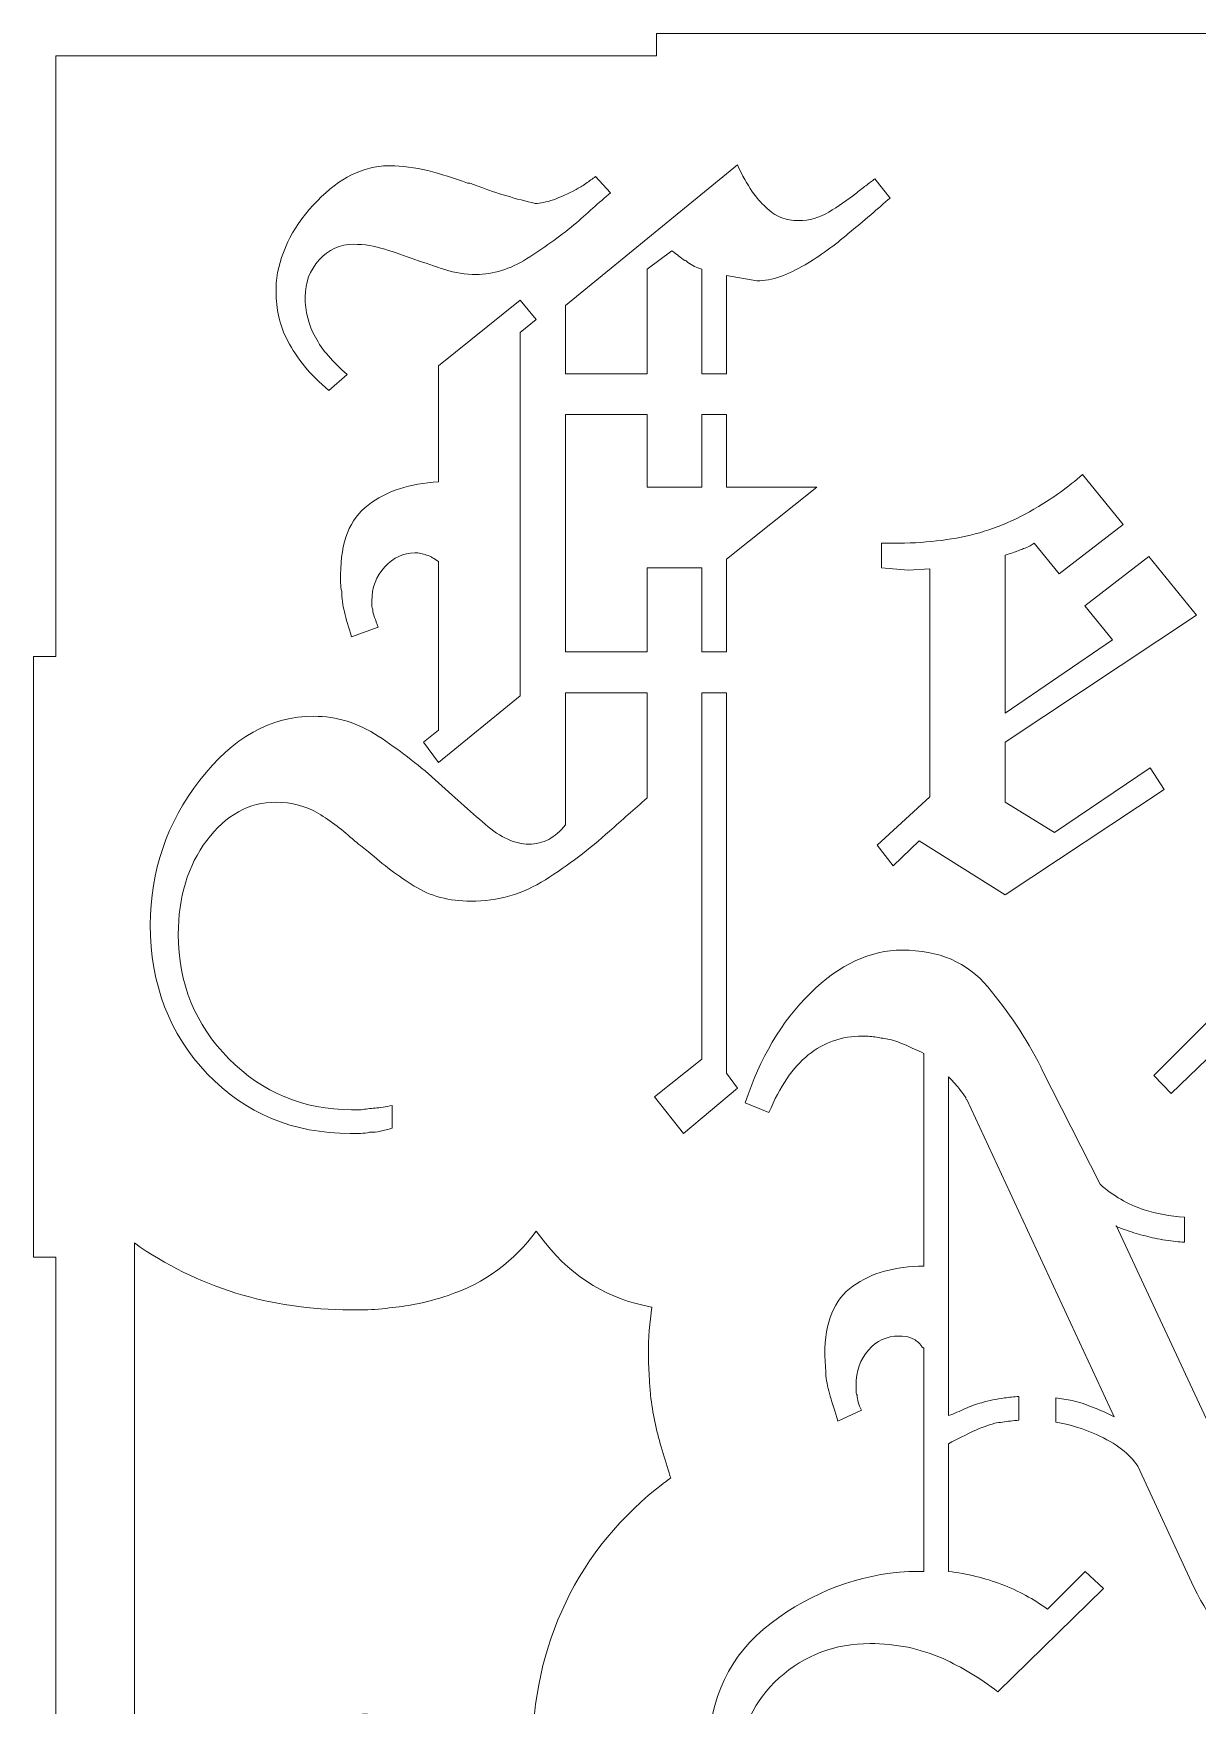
# Model space of a CAD drawing. Header units: millimetres. Extents: x -1983 to 1983, y -412 to 412.
# Drawn here: x 496.9 to 652.4, y 189.2 to 412.5 of the extents above; entities that cross this region are included whole.
import ezdxf

# ---------------------------------------------------------------- set-up
doc = ezdxf.new("R2010")
doc.units = ezdxf.units.MM
doc.header["$MEASUREMENT"] = 0
doc.layers.add('Camada 1', color=7, linetype='Continuous')

msp = doc.modelspace()

# ---------------------------------------------------------------- linework, layer by layer
at = {"layer": 'Camada 1', "color": 250, "lineweight": 9}
for points, knots in [([(499.9377, 249.1), (499.9377, 249.1), (499.9377, 168.9), (499.9377, 168.9), (499.9377, 168.9), (499.9377, 168.9), (496.9377, 168.9), (496.9377, 168.9), (496.9377, 168.9), (496.9377, 168.9), (496.9377, 88.7), (496.9377, 88.7), (496.9377, 88.7), (496.9377, 88.7), (499.9377, 88.7), (499.9377, 88.7), (499.9377, 88.7), (499.9377, 88.7), (499.9377, 8.5), (499.9377, 8.5), (499.9377, 8.5), (499.9377, 8.5), (580.1377, 8.5), (580.1377, 8.5), (580.1377, 8.5), (580.1377, 8.5), (580.1377, 5.5), (580.1377, 5.5), (580.1377, 5.5), (580.1377, 5.5), (660.3377, 5.5), (660.3377, 5.5), (660.3377, 5.5), (660.3377, 5.5), (660.3377, 8.5), (660.3377, 8.5), (660.3377, 8.5), (660.3377, 8.5), (740.5377, 8.5), (740.5377, 8.5), (740.5377, 8.5), (740.5377, 8.5), (740.5377, 5.5), (740.5377, 5.5), (740.5377, 5.5), (740.5377, 5.5), (820.7377, 5.5), (820.7377, 5.5), (820.7377, 5.5), (820.7377, 5.5), (820.7377, 8.5), (820.7377, 8.5), (820.7377, 8.5), (820.7377, 8.5), (900.9377, 8.5), (900.9377, 8.5), (900.9377, 8.5), (900.9377, 8.5), (900.9377, 88.7), (900.9377, 88.7), (900.9377, 88.7), (900.9377, 88.7), (903.9377, 88.7), (903.9377, 88.7), (903.9377, 88.7), (903.9377, 88.7), (903.9377, 168.9), (903.9377, 168.9), (903.9377, 168.9), (903.9377, 168.9), (900.9377, 168.9), (900.9377, 168.9), (900.9377, 168.9), (900.9377, 168.9), (900.9377, 249.1), (900.9377, 249.1), (900.9377, 249.1), (900.9377, 249.1), (903.9377, 249.1), (903.9377, 249.1), (903.9377, 249.1), (903.9377, 249.1), (903.9377, 329.3), (903.9377, 329.3), (903.9377, 329.3), (903.9377, 329.3), (900.9377, 329.3), (900.9377, 329.3), (900.9377, 329.3), (900.9377, 329.3), (900.9377, 409.5), (900.9377, 409.5), (900.9377, 409.5), (900.9377, 409.5), (820.7377, 409.5), (820.7377, 409.5), (820.7377, 409.5), (820.7377, 409.5), (820.7377, 412.5), (820.7377, 412.5), (820.7377, 412.5), (820.7377, 412.5), (740.5377, 412.5), (740.5377, 412.5), (740.5377, 412.5), (740.5377, 412.5), (740.5377, 409.5), (740.5377, 409.5), (740.5377, 409.5), (740.5377, 409.5), (660.3377, 409.5), (660.3377, 409.5), (660.3377, 409.5), (660.3377, 409.5), (660.3377, 412.5), (660.3377, 412.5), (660.3377, 412.5), (660.3377, 412.5), (580.1377, 412.5), (580.1377, 412.5), (580.1377, 412.5), (580.1377, 412.5), (580.1377, 409.5), (580.1377, 409.5), (580.1377, 409.5), (580.1377, 409.5), (499.9377, 409.5), (499.9377, 409.5), (499.9377, 409.5), (499.9377, 409.5), (499.9377, 329.3), (499.9377, 329.3), (499.9377, 329.3), (499.9377, 329.3), (496.9377, 329.3), (496.9377, 329.3), (496.9377, 329.3), (496.9377, 329.3), (496.9377, 249.1), (496.9377, 249.1), (496.9377, 249.1), (496.9377, 249.1), (499.9377, 249.1), (499.9377, 249.1)], [0, 0, 0, 0, 0.02702703, 0.02702703, 0.02702703, 0.02702703, 0.05405405, 0.05405405, 0.05405405, 0.05405405, 0.08108108, 0.08108108, 0.08108108, 0.08108108, 0.10810811, 0.10810811, 0.10810811, 0.10810811, 0.13513514, 0.13513514, 0.13513514, 0.13513514, 0.16216216, 0.16216216, 0.16216216, 0.16216216, 0.18918919, 0.18918919, 0.18918919, 0.18918919, 0.21621622, 0.21621622, 0.21621622, 0.21621622, 0.24324324, 0.24324324, 0.24324324, 0.24324324, 0.27027027, 0.27027027, 0.27027027, 0.27027027, 0.2972973, 0.2972973, 0.2972973, 0.2972973, 0.32432432, 0.32432432, 0.32432432, 0.32432432, 0.35135135, 0.35135135, 0.35135135, 0.35135135, 0.37837838, 0.37837838, 0.37837838, 0.37837838, 0.40540541, 0.40540541, 0.40540541, 0.40540541, 0.43243243, 0.43243243, 0.43243243, 0.43243243, 0.45945946, 0.45945946, 0.45945946, 0.45945946, 0.48648649, 0.48648649, 0.48648649, 0.48648649, 0.51351351, 0.51351351, 0.51351351, 0.51351351, 0.54054054, 0.54054054, 0.54054054, 0.54054054, 0.56756757, 0.56756757, 0.56756757, 0.56756757, 0.59459459, 0.59459459, 0.59459459, 0.59459459, 0.62162162, 0.62162162, 0.62162162, 0.62162162, 0.64864865, 0.64864865, 0.64864865, 0.64864865, 0.67567568, 0.67567568, 0.67567568, 0.67567568, 0.7027027, 0.7027027, 0.7027027, 0.7027027, 0.72972973, 0.72972973, 0.72972973, 0.72972973, 0.75675676, 0.75675676, 0.75675676, 0.75675676, 0.78378378, 0.78378378, 0.78378378, 0.78378378, 0.81081081, 0.81081081, 0.81081081, 0.81081081, 0.83783784, 0.83783784, 0.83783784, 0.83783784, 0.86486486, 0.86486486, 0.86486486, 0.86486486, 0.89189189, 0.89189189, 0.89189189, 0.89189189, 0.91891892, 0.91891892, 0.91891892, 0.91891892, 0.94594595, 0.94594595, 0.94594595, 0.94594595, 1, 1, 1, 1]), ([(536.3759, 364.8176), (535.131, 365.8709), (534.0543, 366.9476), (533.1455, 368.048), (533.1455, 368.048), (532.2362, 369.1488), (531.4947, 370.2729), (530.9205, 371.4216), (530.9205, 371.4216), (530.346, 372.4746), (529.9392, 373.5512), (529.7003, 374.6521), (529.7003, 374.6521), (529.4604, 375.752), (529.3409, 376.877), (529.3409, 378.0257), (529.3409, 378.0257), (529.3409, 378.2168), (529.3409, 378.4083), (529.3409, 378.5998), (529.3409, 378.5998), (529.3409, 378.7914), (529.3409, 378.9824), (529.3409, 379.1744), (529.3409, 379.1744), (529.7239, 382.907), (531.3743, 386.3764), (534.2942, 389.5822), (534.2942, 389.5822), (537.2127, 392.7885), (540.3474, 394.535), (543.6974, 394.8223), (543.6974, 394.8223), (543.8884, 394.8223), (544.0562, 394.8223), (544.1995, 394.8223), (544.1995, 394.8223), (544.3431, 394.8223), (544.463, 394.8223), (544.5583, 394.8223), (544.5583, 394.8223), (546.1854, 394.8223), (547.8604, 394.6067), (549.5832, 394.1762), (549.5832, 394.1762), (551.3061, 393.7452), (553.0763, 393.1953), (554.8945, 392.5249), (554.8945, 392.5249), (555.0865, 392.5249), (555.3012, 392.477), (555.5407, 392.3817), (555.5407, 392.3817), (555.7806, 392.2859), (556.0432, 392.1906), (556.3305, 392.0944), (556.3305, 392.0944), (557.575, 391.616), (558.8432, 391.1851), (560.1351, 390.8026), (560.1351, 390.8026), (561.4269, 390.4195), (562.6951, 390.0843), (563.9392, 389.7974), (563.9392, 389.7974), (564.6096, 389.7974), (565.4226, 389.9648), (566.3799, 390.3), (566.3799, 390.3), (567.3371, 390.6351), (568.3416, 391.0898), (569.3946, 391.664), (569.3946, 391.664), (569.7777, 391.8555), (570.2081, 392.119), (570.6865, 392.4533), (570.6865, 392.4533), (571.1653, 392.7885), (571.5958, 393.0995), (571.9789, 393.3863), (571.9789, 393.3863), (571.9789, 393.3863), (573.9885, 391.233), (573.9885, 391.233), (573.9885, 391.233), (573.2229, 390.5636), (572.433, 389.8695), (571.6195, 389.1513), (571.6195, 389.1513), (570.806, 388.4339), (569.9688, 387.692), (569.1072, 386.9264), (569.1072, 386.9264), (567.0971, 385.2992), (564.9917, 383.7921), (562.7909, 382.404), (562.7909, 382.404), (560.5893, 381.0163), (558.3406, 380.3222), (556.0432, 380.3222), (556.0432, 380.3222), (554.6077, 380.3222), (553.2205, 380.5379), (551.8798, 380.9684), (551.8798, 380.9684), (550.5404, 381.3993), (549.2001, 381.8541), (547.8604, 382.3324), (547.8604, 382.3324), (546.5201, 382.8108), (545.1804, 383.2654), (543.8405, 383.6968), (543.8405, 383.6968), (542.5007, 384.1268), (541.113, 384.3421), (539.6771, 384.3421), (539.6771, 384.3421), (537.8589, 384.3421), (536.3276, 383.6484), (535.0831, 382.2607), (535.0831, 382.2607), (533.8391, 380.8731), (533.2171, 379.2219), (533.2171, 377.3074), (533.2171, 377.3074), (533.2171, 375.394), (533.6717, 373.5996), (534.5811, 371.9246), (534.5811, 371.9246), (535.4899, 370.2497), (536.9022, 368.598), (538.8156, 366.9718), (538.8156, 366.9718), (538.8156, 366.9718), (536.3759, 364.8176), (536.3759, 364.8176)], [0, 0, 0, 0, 0.02857143, 0.02857143, 0.02857143, 0.02857143, 0.05714286, 0.05714286, 0.05714286, 0.05714286, 0.08571429, 0.08571429, 0.08571429, 0.08571429, 0.11428571, 0.11428571, 0.11428571, 0.11428571, 0.14285714, 0.14285714, 0.14285714, 0.14285714, 0.17142857, 0.17142857, 0.17142857, 0.17142857, 0.2, 0.2, 0.2, 0.2, 0.22857143, 0.22857143, 0.22857143, 0.22857143, 0.25714286, 0.25714286, 0.25714286, 0.25714286, 0.28571429, 0.28571429, 0.28571429, 0.28571429, 0.31428571, 0.31428571, 0.31428571, 0.31428571, 0.34285714, 0.34285714, 0.34285714, 0.34285714, 0.37142857, 0.37142857, 0.37142857, 0.37142857, 0.4, 0.4, 0.4, 0.4, 0.42857143, 0.42857143, 0.42857143, 0.42857143, 0.45714286, 0.45714286, 0.45714286, 0.45714286, 0.48571429, 0.48571429, 0.48571429, 0.48571429, 0.51428571, 0.51428571, 0.51428571, 0.51428571, 0.54285714, 0.54285714, 0.54285714, 0.54285714, 0.57142857, 0.57142857, 0.57142857, 0.57142857, 0.6, 0.6, 0.6, 0.6, 0.62857143, 0.62857143, 0.62857143, 0.62857143, 0.65714286, 0.65714286, 0.65714286, 0.65714286, 0.68571429, 0.68571429, 0.68571429, 0.68571429, 0.71428571, 0.71428571, 0.71428571, 0.71428571, 0.74285714, 0.74285714, 0.74285714, 0.74285714, 0.77142857, 0.77142857, 0.77142857, 0.77142857, 0.8, 0.8, 0.8, 0.8, 0.82857143, 0.82857143, 0.82857143, 0.82857143, 0.85714286, 0.85714286, 0.85714286, 0.85714286, 0.88571429, 0.88571429, 0.88571429, 0.88571429, 0.91428571, 0.91428571, 0.91428571, 0.91428571, 0.94285714, 0.94285714, 0.94285714, 0.94285714, 1, 1, 1, 1]), ([(567.9585, 367.0671), (567.9585, 367.0671), (567.9585, 376.1597), (567.9585, 376.1597), (567.9585, 376.1597), (567.9585, 376.1597), (590.9288, 394.9655), (590.9288, 394.9655), (590.9288, 394.9655), (591.5982, 393.5305), (592.2445, 392.358), (592.8664, 391.4487), (592.8664, 391.4487), (593.4889, 390.5394), (594.0868, 389.8453), (594.6614, 389.3669), (594.6614, 389.3669), (595.3313, 388.6966), (596.0253, 388.2182), (596.743, 387.9309), (596.743, 387.9309), (597.4604, 387.6446), (598.2502, 387.5005), (599.1117, 387.5005), (599.1117, 387.5005), (600.5476, 387.5005), (601.8874, 387.8831), (603.1315, 388.6492), (603.1315, 388.6492), (604.3755, 389.4149), (605.572, 390.2284), (606.7204, 391.0898), (606.7204, 391.0898), (607.1992, 391.4724), (607.6538, 391.8313), (608.0843, 392.1661), (608.0843, 392.1661), (608.5152, 392.5012), (608.922, 392.8122), (609.3042, 393.0995), (609.3042, 393.0995), (609.3042, 393.0995), (611.3143, 390.5157), (611.3143, 390.5157), (611.3143, 390.5157), (610.5491, 389.8453), (609.6877, 389.1034), (608.73, 388.2902), (608.73, 388.2902), (607.7733, 387.4772), (606.7687, 386.639), (605.7157, 385.7776), (605.7157, 385.7776), (604.8543, 385.0124), (603.9213, 384.2705), (602.9158, 383.5527), (602.9158, 383.5527), (601.9111, 382.835), (600.9302, 382.1887), (599.9735, 381.6151), (599.9735, 381.6151), (598.8248, 380.9447), (597.724, 380.4184), (596.6715, 380.0354), (596.6715, 380.0354), (595.6185, 379.6528), (594.5651, 379.4608), (593.5131, 379.4608), (593.5131, 379.4608), (593.5131, 379.4608), (589.4928, 380.1791), (589.4928, 380.1791), (589.4928, 380.1791), (589.4928, 380.1791), (589.4928, 367.0671), (589.4928, 367.0671), (589.4928, 367.0671), (589.4928, 367.0671), (586.1912, 367.0671), (586.1912, 367.0671), (586.1912, 367.0671), (586.1912, 367.0671), (586.1912, 381.0405), (586.1912, 381.0405), (586.1912, 381.0405), (585.8086, 381.1358), (585.4734, 381.2557), (585.1861, 381.3993), (585.1861, 381.3993), (584.8993, 381.5426), (584.612, 381.7104), (584.3247, 381.9019), (584.3247, 381.9019), (584.2294, 381.9972), (584.1574, 382.0688), (584.1099, 382.1171), (584.1099, 382.1171), (584.0621, 382.165), (583.9895, 382.1887), (583.8942, 382.1887), (583.8942, 382.1887), (583.6074, 382.3802), (583.3438, 382.5718), (583.1044, 382.7628), (583.1044, 382.7628), (582.8654, 382.9548), (582.5544, 383.1938), (582.1714, 383.4807), (582.1714, 383.4807), (582.1714, 383.4807), (578.8693, 381.0405), (578.8693, 381.0405), (578.8693, 381.0405), (578.8693, 381.0405), (578.8693, 367.0671), (578.8693, 367.0671), (578.8693, 367.0671), (578.8693, 367.0671), (567.9585, 367.0671), (567.9585, 367.0671)], [0, 0, 0, 0, 0.03225806, 0.03225806, 0.03225806, 0.03225806, 0.06451613, 0.06451613, 0.06451613, 0.06451613, 0.09677419, 0.09677419, 0.09677419, 0.09677419, 0.12903226, 0.12903226, 0.12903226, 0.12903226, 0.16129032, 0.16129032, 0.16129032, 0.16129032, 0.19354839, 0.19354839, 0.19354839, 0.19354839, 0.22580645, 0.22580645, 0.22580645, 0.22580645, 0.25806452, 0.25806452, 0.25806452, 0.25806452, 0.29032258, 0.29032258, 0.29032258, 0.29032258, 0.32258065, 0.32258065, 0.32258065, 0.32258065, 0.35483871, 0.35483871, 0.35483871, 0.35483871, 0.38709677, 0.38709677, 0.38709677, 0.38709677, 0.41935484, 0.41935484, 0.41935484, 0.41935484, 0.4516129, 0.4516129, 0.4516129, 0.4516129, 0.48387097, 0.48387097, 0.48387097, 0.48387097, 0.51612903, 0.51612903, 0.51612903, 0.51612903, 0.5483871, 0.5483871, 0.5483871, 0.5483871, 0.58064516, 0.58064516, 0.58064516, 0.58064516, 0.61290323, 0.61290323, 0.61290323, 0.61290323, 0.64516129, 0.64516129, 0.64516129, 0.64516129, 0.67741935, 0.67741935, 0.67741935, 0.67741935, 0.70967742, 0.70967742, 0.70967742, 0.70967742, 0.74193548, 0.74193548, 0.74193548, 0.74193548, 0.77419355, 0.77419355, 0.77419355, 0.77419355, 0.80645161, 0.80645161, 0.80645161, 0.80645161, 0.83870968, 0.83870968, 0.83870968, 0.83870968, 0.87096774, 0.87096774, 0.87096774, 0.87096774, 0.90322581, 0.90322581, 0.90322581, 0.90322581, 0.93548387, 0.93548387, 0.93548387, 0.93548387, 1, 1, 1, 1]), ([(549.0086, 317.8734), (549.0086, 317.8734), (551.0188, 319.4526), (551.0188, 319.4526), (551.0188, 319.4526), (551.0188, 319.4526), (551.0188, 341.9915), (551.0188, 341.9915), (551.0188, 341.9915), (550.7319, 342.1834), (550.4683, 342.3508), (550.229, 342.4944), (550.229, 342.4944), (549.99, 342.6376), (549.7269, 342.7571), (549.4401, 342.8529), (549.4401, 342.8529), (549.1528, 342.9491), (548.8891, 343.0207), (548.6502, 343.0686), (548.6502, 343.0686), (548.4108, 343.1164), (548.1472, 343.1402), (547.8604, 343.1402), (547.8604, 343.1402), (546.3291, 343.1402), (544.9893, 342.5181), (543.8405, 341.2741), (543.8405, 341.2741), (542.6918, 340.0301), (542.1182, 338.4983), (542.1182, 336.6801), (542.1182, 336.6801), (542.1182, 336.4881), (542.1182, 336.2971), (542.1182, 336.1055), (542.1182, 336.1055), (542.1182, 335.9145), (542.1656, 335.7225), (542.2614, 335.5314), (542.2614, 335.5314), (542.2614, 335.2441), (542.3334, 334.9089), (542.4766, 334.5268), (542.4766, 334.5268), (542.6202, 334.1437), (542.788, 333.7133), (542.9791, 333.2349), (542.9791, 333.2349), (542.9791, 333.2349), (539.3898, 331.9421), (539.3898, 331.9421), (539.3898, 331.9421), (539.0076, 333.187), (538.6961, 334.2874), (538.4568, 335.2441), (538.4568, 335.2441), (538.2178, 336.2018), (538.0978, 337.1106), (538.0978, 337.9721), (538.0978, 337.9721), (538.0021, 338.3551), (537.9547, 338.7377), (537.9547, 339.1208), (537.9547, 339.1208), (537.9547, 339.5029), (537.9547, 339.8859), (537.9547, 340.269), (537.9547, 340.269), (537.9547, 344.5761), (539.175, 347.6625), (541.6156, 349.5285), (541.6156, 349.5285), (544.0562, 351.395), (547.1905, 352.4238), (551.0188, 352.6153), (551.0188, 352.6153), (551.0188, 352.6153), (551.0188, 368.1196), (551.0188, 368.1196), (551.0188, 368.1196), (551.0188, 368.1196), (561.9295, 376.877), (561.9295, 376.877), (561.9295, 376.877), (561.9295, 376.877), (564.0828, 374.2932), (564.0828, 374.2932), (564.0828, 374.2932), (564.0828, 374.2932), (561.9295, 372.5703), (561.9295, 372.5703), (561.9295, 372.5703), (561.9295, 372.5703), (561.9295, 329.905), (561.9295, 329.905), (561.9295, 329.905), (561.9295, 329.905), (561.9263, 329.905), (561.9263, 329.905), (561.9263, 329.905), (561.9263, 329.905), (561.9263, 324.4328), (561.9263, 324.4328), (561.9263, 324.4328), (561.9263, 324.4328), (561.9295, 324.4328), (561.9295, 324.4328), (561.9295, 324.4328), (561.9295, 324.4328), (561.9295, 324.0465), (561.9295, 324.0465), (561.9295, 324.0465), (561.9295, 324.0465), (551.0188, 315.146), (551.0188, 315.146), (551.0188, 315.146), (551.0188, 315.146), (549.0086, 317.8734), (549.0086, 317.8734)], [0, 0, 0, 0, 0.03225806, 0.03225806, 0.03225806, 0.03225806, 0.06451613, 0.06451613, 0.06451613, 0.06451613, 0.09677419, 0.09677419, 0.09677419, 0.09677419, 0.12903226, 0.12903226, 0.12903226, 0.12903226, 0.16129032, 0.16129032, 0.16129032, 0.16129032, 0.19354839, 0.19354839, 0.19354839, 0.19354839, 0.22580645, 0.22580645, 0.22580645, 0.22580645, 0.25806452, 0.25806452, 0.25806452, 0.25806452, 0.29032258, 0.29032258, 0.29032258, 0.29032258, 0.32258065, 0.32258065, 0.32258065, 0.32258065, 0.35483871, 0.35483871, 0.35483871, 0.35483871, 0.38709677, 0.38709677, 0.38709677, 0.38709677, 0.41935484, 0.41935484, 0.41935484, 0.41935484, 0.4516129, 0.4516129, 0.4516129, 0.4516129, 0.48387097, 0.48387097, 0.48387097, 0.48387097, 0.51612903, 0.51612903, 0.51612903, 0.51612903, 0.5483871, 0.5483871, 0.5483871, 0.5483871, 0.58064516, 0.58064516, 0.58064516, 0.58064516, 0.61290323, 0.61290323, 0.61290323, 0.61290323, 0.64516129, 0.64516129, 0.64516129, 0.64516129, 0.67741935, 0.67741935, 0.67741935, 0.67741935, 0.70967742, 0.70967742, 0.70967742, 0.70967742, 0.74193548, 0.74193548, 0.74193548, 0.74193548, 0.77419355, 0.77419355, 0.77419355, 0.77419355, 0.80645161, 0.80645161, 0.80645161, 0.80645161, 0.83870968, 0.83870968, 0.83870968, 0.83870968, 0.87096774, 0.87096774, 0.87096774, 0.87096774, 0.90322581, 0.90322581, 0.90322581, 0.90322581, 0.93548387, 0.93548387, 0.93548387, 0.93548387, 1, 1, 1, 1]), ([(567.9585, 329.905), (567.9585, 329.905), (567.9585, 361.5949), (567.9585, 361.5949), (567.9585, 361.5949), (567.9585, 361.5949), (578.8693, 361.5949), (578.8693, 361.5949), (578.8693, 361.5949), (578.8693, 361.5949), (578.8693, 351.8976), (578.8693, 351.8976), (578.8693, 351.8976), (578.8693, 351.8976), (586.1912, 351.8976), (586.1912, 351.8976), (586.1912, 351.8976), (586.1912, 351.8976), (586.1912, 361.5949), (586.1912, 361.5949), (586.1912, 361.5949), (586.1912, 361.5949), (589.4928, 361.5949), (589.4928, 361.5949), (589.4928, 361.5949), (589.4928, 361.5949), (589.4928, 351.8976), (589.4928, 351.8976), (589.4928, 351.8976), (589.4928, 351.8976), (601.5523, 351.8976), (601.5523, 351.8976), (601.5523, 351.8976), (601.5523, 351.8976), (589.4928, 342.2787), (589.4928, 342.2787), (589.4928, 342.2787), (589.4928, 342.2787), (589.4928, 329.905), (589.4928, 329.905), (589.4928, 329.905), (589.4928, 329.905), (586.1912, 329.905), (586.1912, 329.905), (586.1912, 329.905), (586.1912, 329.905), (586.1912, 341.13), (586.1912, 341.13), (586.1912, 341.13), (586.1912, 341.13), (578.8693, 341.13), (578.8693, 341.13), (578.8693, 341.13), (578.8693, 341.13), (578.8693, 329.905), (578.8693, 329.905), (578.8693, 329.905), (578.8693, 329.905), (567.9585, 329.905), (567.9585, 329.905)], [0, 0, 0, 0, 0.0625, 0.0625, 0.0625, 0.0625, 0.125, 0.125, 0.125, 0.125, 0.1875, 0.1875, 0.1875, 0.1875, 0.25, 0.25, 0.25, 0.25, 0.3125, 0.3125, 0.3125, 0.3125, 0.375, 0.375, 0.375, 0.375, 0.4375, 0.4375, 0.4375, 0.4375, 0.5, 0.5, 0.5, 0.5, 0.5625, 0.5625, 0.5625, 0.5625, 0.625, 0.625, 0.625, 0.625, 0.6875, 0.6875, 0.6875, 0.6875, 0.75, 0.75, 0.75, 0.75, 0.8125, 0.8125, 0.8125, 0.8125, 0.875, 0.875, 0.875, 0.875, 1, 1, 1, 1]), ([(611.7448, 301.364), (611.7448, 301.364), (609.5914, 304.092), (609.5914, 304.092), (609.5914, 304.092), (609.5914, 304.092), (616.6261, 310.552), (616.6261, 310.552), (616.6261, 310.552), (616.6261, 310.552), (616.6261, 340.9868), (616.6261, 340.9868), (616.6261, 340.9868), (616.6261, 340.9868), (613.7549, 340.8436), (613.7549, 340.8436), (613.7549, 340.8436), (613.7549, 340.8436), (610.166, 341.13), (610.166, 341.13), (610.166, 341.13), (610.166, 341.13), (610.166, 344.4321), (610.166, 344.4321), (610.166, 344.4321), (614.3774, 344.3367), (618.1332, 344.6477), (621.4352, 345.366), (621.4352, 345.366), (624.7372, 346.0833), (627.9677, 347.3989), (631.1257, 349.3133), (631.1257, 349.3133), (632.0833, 349.8874), (633.0638, 350.5336), (634.0688, 351.2513), (634.0688, 351.2513), (635.0739, 351.9692), (636.0548, 352.759), (637.0115, 353.6204), (637.0115, 353.6204), (637.0115, 353.6204), (642.4418, 346.9092), (642.4418, 346.9092), (642.4418, 346.9092), (642.4418, 346.9092), (633.8782, 340.331), (633.8782, 340.331), (633.8782, 340.331), (633.8782, 340.331), (630.5516, 344.4321), (630.5516, 344.4321), (630.5516, 344.4321), (630.169, 344.1447), (629.8338, 343.9536), (629.5469, 343.8579), (629.5469, 343.8579), (629.2597, 343.7626), (629.0202, 343.6663), (628.8287, 343.571), (628.8287, 343.571), (628.7334, 343.571), (628.6618, 343.5469), (628.6135, 343.499), (628.6135, 343.499), (628.5656, 343.4512), (628.494, 343.4274), (628.3982, 343.4274), (628.3982, 343.4274), (628.2072, 343.3312), (627.9677, 343.2359), (627.6804, 343.1402), (627.6804, 343.1402), (627.3936, 343.0444), (627.0585, 342.9491), (626.6753, 342.8529), (626.6753, 342.8529), (626.6753, 342.8529), (626.6753, 321.7496), (626.6753, 321.7496), (626.6753, 321.7496), (626.6753, 321.7496), (641.0314, 331.512), (641.0314, 331.512), (641.0314, 331.512), (641.0314, 331.512), (637.3267, 336.0796), (637.3267, 336.0796), (637.3267, 336.0796), (637.3267, 336.0796), (645.8852, 342.654), (645.8852, 342.654), (645.8852, 342.654), (645.8852, 342.654), (652.229, 334.8136), (652.229, 334.8136), (652.229, 334.8136), (652.229, 334.8136), (626.6753, 317.8734), (626.6753, 317.8734), (626.6753, 317.8734), (626.6753, 317.8734), (626.6753, 309.8342), (626.6753, 309.8342), (626.6753, 309.8342), (626.6753, 309.8342), (633.2791, 305.814), (633.2791, 305.814), (633.2791, 305.814), (633.2791, 305.814), (646.0562, 314.4282), (646.0562, 314.4282), (646.0562, 314.4282), (646.0562, 314.4282), (647.9223, 311.5566), (647.9223, 311.5566), (647.9223, 311.5566), (647.9223, 311.5566), (626.6753, 297.4879), (626.6753, 297.4879), (626.6753, 297.4879), (626.6753, 297.4879), (615.191, 304.6661), (615.191, 304.6661), (615.191, 304.6661), (615.191, 304.6661), (611.7448, 301.364), (611.7448, 301.364)], [0, 0, 0, 0, 0.03030303, 0.03030303, 0.03030303, 0.03030303, 0.06060606, 0.06060606, 0.06060606, 0.06060606, 0.09090909, 0.09090909, 0.09090909, 0.09090909, 0.12121212, 0.12121212, 0.12121212, 0.12121212, 0.15151515, 0.15151515, 0.15151515, 0.15151515, 0.18181818, 0.18181818, 0.18181818, 0.18181818, 0.21212121, 0.21212121, 0.21212121, 0.21212121, 0.24242424, 0.24242424, 0.24242424, 0.24242424, 0.27272727, 0.27272727, 0.27272727, 0.27272727, 0.3030303, 0.3030303, 0.3030303, 0.3030303, 0.33333333, 0.33333333, 0.33333333, 0.33333333, 0.36363636, 0.36363636, 0.36363636, 0.36363636, 0.39393939, 0.39393939, 0.39393939, 0.39393939, 0.42424242, 0.42424242, 0.42424242, 0.42424242, 0.45454545, 0.45454545, 0.45454545, 0.45454545, 0.48484848, 0.48484848, 0.48484848, 0.48484848, 0.51515152, 0.51515152, 0.51515152, 0.51515152, 0.54545455, 0.54545455, 0.54545455, 0.54545455, 0.57575758, 0.57575758, 0.57575758, 0.57575758, 0.60606061, 0.60606061, 0.60606061, 0.60606061, 0.63636364, 0.63636364, 0.63636364, 0.63636364, 0.66666667, 0.66666667, 0.66666667, 0.66666667, 0.6969697, 0.6969697, 0.6969697, 0.6969697, 0.72727273, 0.72727273, 0.72727273, 0.72727273, 0.75757576, 0.75757576, 0.75757576, 0.75757576, 0.78787879, 0.78787879, 0.78787879, 0.78787879, 0.81818182, 0.81818182, 0.81818182, 0.81818182, 0.84848485, 0.84848485, 0.84848485, 0.84848485, 0.87878788, 0.87878788, 0.87878788, 0.87878788, 0.90909091, 0.90909091, 0.90909091, 0.90909091, 0.93939394, 0.93939394, 0.93939394, 0.93939394, 1, 1, 1, 1]), ([(544.8452, 266.3353), (544.2715, 266.1433), (543.7447, 266.0001), (543.2664, 265.9043), (543.2664, 265.9043), (542.788, 265.8081), (542.3097, 265.7612), (541.8304, 265.7612), (541.8304, 265.7612), (541.4478, 265.665), (541.0415, 265.6171), (540.6111, 265.6171), (540.6111, 265.6171), (540.1796, 265.6171), (539.725, 265.6171), (539.2466, 265.6171), (539.2466, 265.6171), (531.59, 265.6171), (525.2258, 268.273), (520.153, 273.5846), (520.153, 273.5846), (515.0807, 278.8968), (512.5443, 285.5242), (512.5443, 293.4681), (512.5443, 293.4681), (512.5443, 300.6459), (514.7455, 307.0822), (519.1484, 312.7769), (519.1484, 312.7769), (523.5508, 318.4713), (528.6231, 321.3186), (534.3658, 321.3186), (534.3658, 321.3186), (537.4284, 321.3186), (540.2996, 320.4335), (542.9791, 318.6633), (542.9791, 318.6633), (545.6597, 316.8925), (548.1951, 314.9544), (550.5878, 312.8485), (550.5878, 312.8485), (552.9805, 310.6478), (555.2059, 308.6613), (557.2635, 306.8911), (557.2635, 306.8911), (559.3211, 305.1203), (561.2592, 304.2352), (563.0777, 304.2352), (563.0777, 304.2352), (564.035, 304.2352), (564.9202, 304.4505), (565.7336, 304.8809), (565.7336, 304.8809), (566.5472, 305.3119), (567.2891, 305.958), (567.9585, 306.8194), (567.9585, 306.8194), (567.9585, 306.8194), (567.9585, 324.4328), (567.9585, 324.4328), (567.9585, 324.4328), (567.9585, 324.4328), (578.8693, 324.4328), (578.8693, 324.4328), (578.8693, 324.4328), (578.8693, 324.4328), (578.8693, 310.4078), (578.8693, 310.4078), (578.8693, 310.4078), (578.0079, 309.6426), (577.1707, 308.9007), (576.3571, 308.1829), (576.3571, 308.1829), (575.5435, 307.4652), (574.7068, 306.7237), (573.8449, 305.958), (573.8449, 305.958), (571.1653, 303.5653), (568.318, 301.412), (565.3032, 299.4981), (565.3032, 299.4981), (562.2885, 297.5836), (558.9627, 296.6265), (555.3254, 296.6265), (555.3254, 296.6265), (552.4539, 296.6265), (549.9421, 297.2963), (547.7883, 298.6366), (547.7883, 298.6366), (545.635, 299.9764), (543.6016, 301.5073), (541.6872, 303.2301), (541.6872, 303.2301), (541.3999, 303.4216), (541.113, 303.6369), (540.8258, 303.8763), (540.8258, 303.8763), (540.5385, 304.1152), (540.2033, 304.3788), (539.8212, 304.6661), (539.8212, 304.6661), (538.2898, 306.1012), (536.6865, 307.3215), (535.0115, 308.3271), (535.0115, 308.3271), (533.3365, 309.3316), (531.4468, 309.8342), (529.3409, 309.8342), (529.3409, 309.8342), (525.7042, 309.8342), (522.6178, 308.1351), (520.0814, 304.7377), (520.0814, 304.7377), (517.5455, 301.3399), (516.2768, 297.1528), (516.2768, 292.1762), (516.2768, 292.1762), (516.2768, 285.6679), (518.5259, 280.1404), (523.0245, 275.5948), (523.0245, 275.5948), (527.5223, 271.0487), (532.9777, 268.776), (539.3898, 268.776), (539.3898, 268.776), (539.5818, 268.776), (539.7966, 268.776), (540.0364, 268.776), (540.0364, 268.776), (540.2758, 268.776), (540.4906, 268.776), (540.6826, 268.776), (540.6826, 268.776), (541.2567, 268.8713), (541.8783, 268.9428), (542.5487, 268.9907), (542.5487, 268.9907), (543.2186, 269.0386), (543.9847, 269.1581), (544.8452, 269.3501), (544.8452, 269.3501), (544.8452, 269.3501), (544.8452, 266.3353), (544.8452, 266.3353)], [0, 0, 0, 0, 0.02702703, 0.02702703, 0.02702703, 0.02702703, 0.05405405, 0.05405405, 0.05405405, 0.05405405, 0.08108108, 0.08108108, 0.08108108, 0.08108108, 0.10810811, 0.10810811, 0.10810811, 0.10810811, 0.13513514, 0.13513514, 0.13513514, 0.13513514, 0.16216216, 0.16216216, 0.16216216, 0.16216216, 0.18918919, 0.18918919, 0.18918919, 0.18918919, 0.21621622, 0.21621622, 0.21621622, 0.21621622, 0.24324324, 0.24324324, 0.24324324, 0.24324324, 0.27027027, 0.27027027, 0.27027027, 0.27027027, 0.2972973, 0.2972973, 0.2972973, 0.2972973, 0.32432432, 0.32432432, 0.32432432, 0.32432432, 0.35135135, 0.35135135, 0.35135135, 0.35135135, 0.37837838, 0.37837838, 0.37837838, 0.37837838, 0.40540541, 0.40540541, 0.40540541, 0.40540541, 0.43243243, 0.43243243, 0.43243243, 0.43243243, 0.45945946, 0.45945946, 0.45945946, 0.45945946, 0.48648649, 0.48648649, 0.48648649, 0.48648649, 0.51351351, 0.51351351, 0.51351351, 0.51351351, 0.54054054, 0.54054054, 0.54054054, 0.54054054, 0.56756757, 0.56756757, 0.56756757, 0.56756757, 0.59459459, 0.59459459, 0.59459459, 0.59459459, 0.62162162, 0.62162162, 0.62162162, 0.62162162, 0.64864865, 0.64864865, 0.64864865, 0.64864865, 0.67567568, 0.67567568, 0.67567568, 0.67567568, 0.7027027, 0.7027027, 0.7027027, 0.7027027, 0.72972973, 0.72972973, 0.72972973, 0.72972973, 0.75675676, 0.75675676, 0.75675676, 0.75675676, 0.78378378, 0.78378378, 0.78378378, 0.78378378, 0.81081081, 0.81081081, 0.81081081, 0.81081081, 0.83783784, 0.83783784, 0.83783784, 0.83783784, 0.86486486, 0.86486486, 0.86486486, 0.86486486, 0.89189189, 0.89189189, 0.89189189, 0.89189189, 0.91891892, 0.91891892, 0.91891892, 0.91891892, 0.94594595, 0.94594595, 0.94594595, 0.94594595, 1, 1, 1, 1]), ([(589.4928, 324.4328), (589.4928, 324.4328), (589.4928, 273.6567), (589.4928, 273.6567), (589.4928, 273.6567), (589.4928, 273.6567), (590.9288, 271.6466), (590.9288, 271.6466), (590.9288, 271.6466), (590.9288, 271.6466), (583.7506, 265.6171), (583.7506, 265.6171), (583.7506, 265.6171), (583.7506, 265.6171), (579.8749, 270.4983), (579.8749, 270.4983), (579.8749, 270.4983), (579.8749, 270.4983), (586.1912, 275.5232), (586.1912, 275.5232), (586.1912, 275.5232), (586.1912, 275.5232), (586.1912, 324.4328), (586.1912, 324.4328), (586.1912, 324.4328), (586.1912, 324.4328), (589.4928, 324.4328), (589.4928, 324.4328)], [0, 0, 0, 0, 0.125, 0.125, 0.125, 0.125, 0.25, 0.25, 0.25, 0.25, 0.375, 0.375, 0.375, 0.375, 0.5, 0.5, 0.5, 0.5, 0.625, 0.625, 0.625, 0.625, 0.75, 0.75, 0.75, 0.75, 1, 1, 1, 1]), ([(615.8203, 161.1709), (615.2457, 161.0756), (614.7194, 161.0036), (614.2411, 160.9562), (614.2411, 160.9562), (613.7627, 160.9083), (613.2839, 160.8367), (612.8055, 160.741), (612.8055, 160.741), (612.5182, 160.741), (612.2309, 160.741), (611.9441, 160.741), (611.9441, 160.741), (611.6568, 160.741), (611.3221, 160.741), (610.939, 160.741), (610.939, 160.741), (604.2392, 160.741), (598.5927, 162.8459), (593.9987, 167.0578), (593.9987, 167.0578), (589.4047, 171.2682), (587.1073, 176.4846), (587.1073, 182.7057), (587.1073, 182.7057), (587.1073, 190.1702), (589.8832, 196.0087), (595.4343, 200.2196), (595.4343, 200.2196), (600.9849, 204.431), (607.1107, 206.7275), (613.8101, 207.111), (613.8101, 207.111), (614.1932, 207.111), (614.5521, 207.111), (614.8872, 207.111), (614.8872, 207.111), (615.2215, 207.111), (615.533, 207.111), (615.8203, 207.111), (615.8203, 207.111), (615.8203, 207.111), (615.8203, 236.9712), (615.8203, 236.9712), (615.8203, 236.9712), (615.7241, 236.9712), (615.6287, 237.0428), (615.533, 237.1869), (615.533, 237.1869), (615.4372, 237.3301), (615.341, 237.4496), (615.2457, 237.5458), (615.2457, 237.5458), (614.8626, 237.9279), (614.4559, 238.1915), (614.0253, 238.3347), (614.0253, 238.3347), (613.5954, 238.4788), (613.0924, 238.5504), (612.5182, 238.5504), (612.5182, 238.5504), (610.8911, 238.5504), (609.5277, 237.9279), (608.4268, 236.6844), (608.4268, 236.6844), (607.3264, 235.4404), (606.7756, 233.8607), (606.7756, 231.9473), (606.7756, 231.9473), (606.7756, 231.7553), (606.7756, 231.5405), (606.7756, 231.301), (606.7756, 231.301), (606.7756, 231.0612), (606.8234, 230.8464), (606.9187, 230.6544), (606.9187, 230.6544), (606.9187, 230.3681), (606.9671, 230.0566), (607.0628, 229.7213), (607.0628, 229.7213), (607.1586, 229.3871), (607.3017, 229.0274), (607.4937, 228.6452), (607.4937, 228.6452), (607.4937, 228.6452), (604.3349, 227.2091), (604.3349, 227.2091), (604.3349, 227.2091), (603.9519, 228.4532), (603.6176, 229.554), (603.3303, 230.5112), (603.3303, 230.5112), (603.043, 231.4679), (602.8519, 232.3772), (602.7562, 233.2391), (602.7562, 233.2391), (602.7562, 233.7175), (602.7324, 234.1958), (602.6846, 234.6746), (602.6846, 234.6746), (602.6362, 235.1531), (602.613, 235.6315), (602.613, 236.1098), (602.613, 236.1098), (602.613, 240.4164), (603.8566, 243.4558), (606.345, 245.2261), (606.345, 245.2261), (608.8336, 246.9968), (611.9919, 247.882), (615.8203, 247.882), (615.8203, 247.882), (615.8203, 247.882), (615.8203, 276.3071), (615.8203, 276.3071), (615.8203, 276.3071), (614.9589, 276.6901), (614.169, 277.0486), (613.4512, 277.3837), (613.4512, 277.3837), (612.734, 277.7185), (611.9919, 277.9821), (611.2263, 278.1731), (611.2263, 278.1731), (610.6522, 278.2689), (610.0776, 278.3651), (609.5035, 278.4604), (609.5035, 278.4604), (608.9289, 278.5562), (608.3073, 278.6041), (607.637, 278.6041), (607.637, 278.6041), (604.8616, 278.6041), (602.4451, 277.7663), (600.3872, 276.0919), (600.3872, 276.0919), (598.3296, 274.4165), (596.583, 271.8568), (595.1474, 268.4111), (595.1474, 268.4111), (595.1474, 268.4111), (591.9891, 269.7034), (591.9891, 269.7034), (591.9891, 269.7034), (593.9034, 275.6372), (596.7978, 280.5185), (600.6745, 284.3468), (600.6745, 284.3468), (604.5506, 288.1746), (608.6421, 290.0895), (612.9487, 290.0895), (612.9487, 290.0895), (617.8295, 290.0895), (621.6345, 288.4614), (624.362, 285.184), (624.362, 285.184), (627.0899, 281.9299), (629.4585, 278.3651), (631.4682, 274.5122), (631.4682, 274.5122), (631.4682, 274.4165), (631.4924, 274.3449), (631.5397, 274.297), (631.5397, 274.297), (631.5877, 274.2496), (631.6118, 274.1779), (631.6118, 274.0817), (631.6118, 274.0817), (631.6118, 274.0817), (639.3642, 258.8164), (639.3642, 258.8164), (639.3642, 258.8164), (641.087, 257.2856), (643.0484, 256.1369), (645.2495, 255.4191), (645.2495, 255.4191), (646.8653, 254.8922), (648.6608, 254.5588), (650.6363, 254.4187), (650.6363, 254.4187), (650.6363, 254.4187), (650.6363, 251.092), (650.6363, 251.092), (650.6363, 251.092), (650.2334, 251.1149), (649.8496, 251.1456), (649.4851, 251.184), (649.4851, 251.184), (648.5762, 251.2793), (647.6428, 251.4234), (646.6855, 251.6145), (646.6855, 251.6145), (645.8241, 251.8055), (644.9869, 252.0213), (644.1733, 252.2607), (644.1733, 252.2607), (643.3599, 252.4996), (642.4747, 252.8111), (641.5175, 253.1937), (641.5175, 253.1937), (641.5175, 253.1937), (641.5175, 253.3374), (641.5175, 253.3374), (641.5175, 253.3374), (641.5175, 253.3374), (659.4624, 214.8633), (659.4624, 214.8633), (659.4624, 214.8633), (660.228, 213.2358), (660.9937, 211.9439), (661.7598, 210.9871), (661.7598, 210.9871), (662.5255, 210.0295), (663.4348, 209.2159), (664.4872, 208.5465), (664.4872, 208.5465), (664.4872, 208.5465), (664.4872, 253.7678), (664.4872, 253.7678), (664.4872, 253.7678), (663.9131, 253.3852), (663.3869, 253.0984), (662.9076, 252.9064), (662.9076, 252.9064), (662.4293, 252.7153), (661.903, 252.5238), (661.3289, 252.3323), (661.3289, 252.3323), (659.9887, 251.8539), (658.601, 251.5187), (657.1659, 251.3272), (657.1659, 251.3272), (656.6403, 251.2573), (656.102, 251.2001), (655.5509, 251.1557), (655.5509, 251.1557), (655.5509, 251.1557), (655.5509, 254.468), (655.5509, 254.468), (655.5509, 254.468), (655.9833, 254.5108), (656.4019, 254.5646), (656.8069, 254.6292), (656.8069, 254.6292), (658.0031, 254.8207), (659.1271, 255.1076), (660.1802, 255.4906), (660.1802, 255.4906), (660.8505, 255.6822), (661.5441, 255.9458), (662.2619, 256.28), (662.2619, 256.28), (662.9792, 256.6152), (663.7211, 257.022), (664.4872, 257.5246), (664.4872, 257.5246), (664.4872, 257.5246), (664.4872, 273.3644), (664.4872, 273.3644), (664.4872, 273.3644), (662.6686, 273.4597), (661.0658, 273.8664), (659.6781, 274.5838), (659.6781, 274.5838), (658.2904, 275.3257), (657.0701, 276.4028), (656.0171, 277.838), (656.0171, 277.838), (656.0171, 277.838), (648.8389, 270.9238), (648.8389, 270.9238), (648.8389, 270.9238), (648.8389, 270.9238), (646.5424, 273.3644), (646.5424, 273.3644), (646.5424, 273.3644), (646.5424, 273.3644), (663.339, 290.2326), (663.339, 290.2326), (663.339, 290.2326), (665.1571, 287.4568), (666.7605, 285.4946), (668.1478, 284.3468), (668.1478, 284.3468), (669.5354, 283.198), (670.8515, 282.6239), (672.0955, 282.6239), (672.0955, 282.6239), (672.5743, 282.6239), (673.0048, 282.6955), (673.3879, 282.8387), (673.3879, 282.8387), (673.7705, 282.9828), (674.1535, 283.2459), (674.5366, 283.6285), (674.5366, 283.6285), (675.2065, 284.1069), (675.9001, 284.7535), (676.6179, 285.5671), (676.6179, 285.5671), (677.3361, 286.3806), (678.1734, 287.3136), (679.1306, 288.3661), (679.1306, 288.3661), (679.1306, 288.3661), (681.5712, 286.2124), (681.5712, 286.2124), (681.5712, 286.2124), (681.3792, 285.9259), (681.1644, 285.6386), (680.9245, 285.3513), (680.9245, 285.3513), (680.6856, 285.0645), (680.4224, 284.8251), (680.1351, 284.6341), (680.1351, 284.6341), (679.8483, 284.251), (679.5369, 283.8921), (679.2021, 283.5569), (679.2021, 283.5569), (678.8669, 283.2217), (678.5081, 282.8629), (678.125, 282.4798), (678.125, 282.4798), (676.4989, 280.8528), (674.8476, 279.274), (673.1726, 277.7185), (673.1726, 277.7185), (671.4976, 276.1872), (669.7028, 274.7995), (667.7893, 273.5555), (667.7893, 273.5555), (667.7893, 273.5555), (667.7893, 191.0316), (667.7893, 191.0316), (667.7893, 191.0316), (664.4394, 191.6062), (661.4246, 193.0897), (658.745, 195.4825), (658.745, 195.4825), (656.065, 197.8752), (653.6719, 201.273), (651.5668, 205.675), (651.5668, 205.675), (651.5668, 205.675), (644.3891, 221.1796), (644.3891, 221.1796), (644.3891, 221.1796), (643.3357, 222.8068), (641.4938, 224.2186), (638.8612, 225.4148), (638.8612, 225.4148), (637.1473, 226.194), (635.3418, 226.7396), (633.4452, 227.0517), (633.4452, 227.0517), (633.4452, 227.0517), (633.4452, 230.2966), (633.4452, 230.2966), (633.4452, 230.2966), (634.1593, 230.2054), (634.8881, 230.0854), (635.6316, 229.9371), (635.6316, 229.9371), (636.493, 229.7451), (637.4019, 229.4587), (638.3591, 229.0757), (638.3591, 229.0757), (639.3158, 228.6931), (640.2734, 228.2621), (641.2302, 227.7837), (641.2302, 227.7837), (641.2302, 227.7837), (621.5625, 270.134), (621.5625, 270.134), (621.5625, 270.134), (621.5625, 270.134), (621.5383, 270.1577), (621.4905, 270.2055), (621.4905, 270.2055), (621.443, 270.2535), (621.4188, 270.325), (621.4188, 270.4213), (621.4188, 270.4213), (621.2277, 270.7081), (620.9642, 271.0669), (620.6294, 271.4975), (620.6294, 271.4975), (620.2943, 271.9284), (619.7917, 272.4788), (619.1223, 273.1487), (619.1223, 273.1487), (619.1223, 273.1487), (619.1223, 227.927), (619.1223, 227.927), (619.1223, 227.927), (619.8875, 228.2142), (620.6294, 228.5253), (621.3472, 228.8599), (621.3472, 228.8599), (622.0646, 229.1952), (622.8065, 229.4587), (623.5721, 229.6498), (623.5721, 229.6498), (624.5293, 229.9371), (625.5344, 230.1523), (626.5869, 230.296), (626.5869, 230.296), (627.2177, 230.382), (627.8657, 230.4421), (628.5307, 230.4766), (628.5307, 230.4766), (628.5307, 230.4766), (628.5307, 227.3183), (628.5307, 227.3183), (628.5307, 227.3183), (628.1273, 227.2945), (627.7427, 227.2582), (627.3767, 227.2091), (627.3767, 227.2091), (626.6585, 227.1134), (625.9653, 227.0181), (625.295, 226.9223), (625.295, 226.9223), (624.3378, 226.635), (623.3811, 226.2762), (622.4244, 225.8456), (622.4244, 225.8456), (621.4667, 225.391), (620.3659, 224.8406), (619.1223, 224.1708), (619.1223, 224.1708), (619.1223, 224.1708), (619.1223, 207.111), (619.1223, 207.111), (619.1223, 207.111), (621.6108, 206.8237), (623.9789, 206.2491), (626.228, 205.3886), (626.228, 205.3886), (628.4776, 204.5272), (630.5115, 203.4263), (632.3296, 202.0857), (632.3296, 202.0857), (632.3296, 202.0857), (637.3544, 207.111), (637.3544, 207.111), (637.3544, 207.111), (637.3544, 207.111), (639.7951, 204.8377), (639.7951, 204.8377), (639.7951, 204.8377), (639.7951, 204.8377), (625.7255, 191.0316), (625.7255, 191.0316), (625.7255, 191.0316), (624.4815, 191.9893), (623.2611, 192.8266), (622.0646, 193.5439), (622.0646, 193.5439), (620.8689, 194.2621), (619.6485, 194.9083), (618.404, 195.4825), (618.404, 195.4825), (616.8728, 196.1519), (615.294, 196.6548), (613.6669, 196.99), (613.6669, 196.99), (612.0399, 197.3248), (610.3649, 197.4926), (608.6421, 197.4926), (608.6421, 197.4926), (603.9519, 197.4926), (599.9087, 195.9608), (596.5109, 192.8982), (596.5109, 192.8982), (593.1136, 189.8351), (591.415, 186.1509), (591.415, 181.8442), (591.415, 181.8442), (591.415, 177.0587), (593.3526, 172.8716), (597.2292, 169.2827), (597.2292, 169.2827), (601.1054, 165.6934), (605.6751, 163.8989), (610.939, 163.8989), (610.939, 163.8989), (611.2263, 163.8989), (611.4889, 163.8989), (611.7284, 163.8989), (611.7284, 163.8989), (611.9673, 163.8989), (612.183, 163.8989), (612.3741, 163.8989), (612.3741, 163.8989), (612.8534, 163.9946), (613.2839, 164.0663), (613.6669, 164.1146), (613.6669, 164.1146), (614.0491, 164.1625), (614.5283, 164.2341), (615.102, 164.3298), (615.102, 164.3298), (615.102, 164.3298), (615.8203, 161.1709), (615.8203, 161.1709)], [0, 0, 0, 0, 0.0078125, 0.0078125, 0.0078125, 0.0078125, 0.015625, 0.015625, 0.015625, 0.015625, 0.0234375, 0.0234375, 0.0234375, 0.0234375, 0.03125, 0.03125, 0.03125, 0.03125, 0.0390625, 0.0390625, 0.0390625, 0.0390625, 0.046875, 0.046875, 0.046875, 0.046875, 0.0546875, 0.0546875, 0.0546875, 0.0546875, 0.0625, 0.0625, 0.0625, 0.0625, 0.0703125, 0.0703125, 0.0703125, 0.0703125, 0.078125, 0.078125, 0.078125, 0.078125, 0.0859375, 0.0859375, 0.0859375, 0.0859375, 0.09375, 0.09375, 0.09375, 0.09375, 0.1015625, 0.1015625, 0.1015625, 0.1015625, 0.109375, 0.109375, 0.109375, 0.109375, 0.1171875, 0.1171875, 0.1171875, 0.1171875, 0.125, 0.125, 0.125, 0.125, 0.1328125, 0.1328125, 0.1328125, 0.1328125, 0.140625, 0.140625, 0.140625, 0.140625, 0.1484375, 0.1484375, 0.1484375, 0.1484375, 0.15625, 0.15625, 0.15625, 0.15625, 0.1640625, 0.1640625, 0.1640625, 0.1640625, 0.171875, 0.171875, 0.171875, 0.171875, 0.1796875, 0.1796875, 0.1796875, 0.1796875, 0.1875, 0.1875, 0.1875, 0.1875, 0.1953125, 0.1953125, 0.1953125, 0.1953125, 0.203125, 0.203125, 0.203125, 0.203125, 0.2109375, 0.2109375, 0.2109375, 0.2109375, 0.21875, 0.21875, 0.21875, 0.21875, 0.2265625, 0.2265625, 0.2265625, 0.2265625, 0.234375, 0.234375, 0.234375, 0.234375, 0.2421875, 0.2421875, 0.2421875, 0.2421875, 0.25, 0.25, 0.25, 0.25, 0.2578125, 0.2578125, 0.2578125, 0.2578125, 0.265625, 0.265625, 0.265625, 0.265625, 0.2734375, 0.2734375, 0.2734375, 0.2734375, 0.28125, 0.28125, 0.28125, 0.28125, 0.2890625, 0.2890625, 0.2890625, 0.2890625, 0.296875, 0.296875, 0.296875, 0.296875, 0.3046875, 0.3046875, 0.3046875, 0.3046875, 0.3125, 0.3125, 0.3125, 0.3125, 0.3203125, 0.3203125, 0.3203125, 0.3203125, 0.328125, 0.328125, 0.328125, 0.328125, 0.3359375, 0.3359375, 0.3359375, 0.3359375, 0.34375, 0.34375, 0.34375, 0.34375, 0.3515625, 0.3515625, 0.3515625, 0.3515625, 0.359375, 0.359375, 0.359375, 0.359375, 0.3671875, 0.3671875, 0.3671875, 0.3671875, 0.375, 0.375, 0.375, 0.375, 0.3828125, 0.3828125, 0.3828125, 0.3828125, 0.390625, 0.390625, 0.390625, 0.390625, 0.3984375, 0.3984375, 0.3984375, 0.3984375, 0.40625, 0.40625, 0.40625, 0.40625, 0.4140625, 0.4140625, 0.4140625, 0.4140625, 0.421875, 0.421875, 0.421875, 0.421875, 0.4296875, 0.4296875, 0.4296875, 0.4296875, 0.4375, 0.4375, 0.4375, 0.4375, 0.4453125, 0.4453125, 0.4453125, 0.4453125, 0.453125, 0.453125, 0.453125, 0.453125, 0.4609375, 0.4609375, 0.4609375, 0.4609375, 0.46875, 0.46875, 0.46875, 0.46875, 0.4765625, 0.4765625, 0.4765625, 0.4765625, 0.484375, 0.484375, 0.484375, 0.484375, 0.4921875, 0.4921875, 0.4921875, 0.4921875, 0.5, 0.5, 0.5, 0.5, 0.5078125, 0.5078125, 0.5078125, 0.5078125, 0.515625, 0.515625, 0.515625, 0.515625, 0.5234375, 0.5234375, 0.5234375, 0.5234375, 0.53125, 0.53125, 0.53125, 0.53125, 0.5390625, 0.5390625, 0.5390625, 0.5390625, 0.546875, 0.546875, 0.546875, 0.546875, 0.5546875, 0.5546875, 0.5546875, 0.5546875, 0.5625, 0.5625, 0.5625, 0.5625, 0.5703125, 0.5703125, 0.5703125, 0.5703125, 0.578125, 0.578125, 0.578125, 0.578125, 0.5859375, 0.5859375, 0.5859375, 0.5859375, 0.59375, 0.59375, 0.59375, 0.59375, 0.6015625, 0.6015625, 0.6015625, 0.6015625, 0.609375, 0.609375, 0.609375, 0.609375, 0.6171875, 0.6171875, 0.6171875, 0.6171875, 0.625, 0.625, 0.625, 0.625, 0.6328125, 0.6328125, 0.6328125, 0.6328125, 0.640625, 0.640625, 0.640625, 0.640625, 0.6484375, 0.6484375, 0.6484375, 0.6484375, 0.65625, 0.65625, 0.65625, 0.65625, 0.6640625, 0.6640625, 0.6640625, 0.6640625, 0.671875, 0.671875, 0.671875, 0.671875, 0.6796875, 0.6796875, 0.6796875, 0.6796875, 0.6875, 0.6875, 0.6875, 0.6875, 0.6953125, 0.6953125, 0.6953125, 0.6953125, 0.703125, 0.703125, 0.703125, 0.703125, 0.7109375, 0.7109375, 0.7109375, 0.7109375, 0.71875, 0.71875, 0.71875, 0.71875, 0.7265625, 0.7265625, 0.7265625, 0.7265625, 0.734375, 0.734375, 0.734375, 0.734375, 0.7421875, 0.7421875, 0.7421875, 0.7421875, 0.75, 0.75, 0.75, 0.75, 0.7578125, 0.7578125, 0.7578125, 0.7578125, 0.765625, 0.765625, 0.765625, 0.765625, 0.7734375, 0.7734375, 0.7734375, 0.7734375, 0.78125, 0.78125, 0.78125, 0.78125, 0.7890625, 0.7890625, 0.7890625, 0.7890625, 0.796875, 0.796875, 0.796875, 0.796875, 0.8046875, 0.8046875, 0.8046875, 0.8046875, 0.8125, 0.8125, 0.8125, 0.8125, 0.8203125, 0.8203125, 0.8203125, 0.8203125, 0.828125, 0.828125, 0.828125, 0.828125, 0.8359375, 0.8359375, 0.8359375, 0.8359375, 0.84375, 0.84375, 0.84375, 0.84375, 0.8515625, 0.8515625, 0.8515625, 0.8515625, 0.859375, 0.859375, 0.859375, 0.859375, 0.8671875, 0.8671875, 0.8671875, 0.8671875, 0.875, 0.875, 0.875, 0.875, 0.8828125, 0.8828125, 0.8828125, 0.8828125, 0.890625, 0.890625, 0.890625, 0.890625, 0.8984375, 0.8984375, 0.8984375, 0.8984375, 0.90625, 0.90625, 0.90625, 0.90625, 0.9140625, 0.9140625, 0.9140625, 0.9140625, 0.921875, 0.921875, 0.921875, 0.921875, 0.9296875, 0.9296875, 0.9296875, 0.9296875, 0.9375, 0.9375, 0.9375, 0.9375, 0.9453125, 0.9453125, 0.9453125, 0.9453125, 0.953125, 0.953125, 0.953125, 0.953125, 0.9609375, 0.9609375, 0.9609375, 0.9609375, 0.96875, 0.96875, 0.96875, 0.96875, 0.9765625, 0.9765625, 0.9765625, 0.9765625, 0.984375, 0.984375, 0.984375, 0.984375, 1, 1, 1, 1]), ([(510.4174, 169.3775), (510.4174, 169.3775), (510.4174, 250.987), (510.4174, 250.987), (510.4174, 250.987), (518.7662, 245.0715), (528.6126, 242.0563), (539.2466, 242.0563), (539.2466, 242.0563), (539.7013, 242.0563), (540.1563, 242.0563), (540.6111, 242.0563), (540.6111, 242.0563), (541.8975, 242.0563), (543.1821, 242.1416), (544.4557, 242.3117), (544.4557, 242.3117), (545.6067, 242.4107), (546.7523, 242.5743), (547.8864, 242.801), (547.8864, 242.801), (549.3794, 243.0992), (550.85, 243.5014), (552.2947, 243.9821), (552.2947, 243.9821), (557.2033, 245.6179), (561.24, 248.6389), (564.045, 252.5448), (564.045, 252.5448), (564.045, 252.5448), (565.2991, 250.9651), (565.2991, 250.9651), (565.2991, 250.9651), (569.0107, 246.2914), (573.7907, 243.4258), (579.5274, 242.4294), (579.5274, 242.4294), (579.2086, 240.3649), (579.0513, 238.2522), (579.0513, 236.1098), (579.0513, 236.1098), (579.0513, 234.9935), (579.101, 233.8766), (579.199, 232.764), (579.199, 232.764), (579.2122, 232.0452), (579.256, 231.3863), (579.3391, 230.6399), (579.3391, 230.6399), (579.5985, 228.3008), (580.0869, 225.9939), (580.7628, 223.7411), (580.7628, 223.7411), (581.1093, 222.5856), (581.4613, 221.4323), (581.8162, 220.2795), (581.8162, 220.2795), (581.885, 220.0561), (581.9566, 219.8339), (582.0304, 219.6142), (582.0304, 219.6142), (581.7505, 219.4085), (581.4714, 219.2014), (581.1946, 218.9907), (581.1946, 218.9907), (569.5537, 210.1599), (563.5466, 197.2664), (563.5466, 182.7057), (563.5466, 182.7057), (563.5466, 180.3289), (563.7212, 177.9972), (564.0646, 175.7208), (564.0646, 175.7208), (557.3114, 182.6979), (549.2544, 188.2513), (540.8158, 188.0461), (540.8158, 188.0461), (539.6862, 188.0187), (538.5512, 187.8833), (537.4403, 187.6453), (537.4403, 187.6453), (525.0424, 184.9857), (515.7145, 178.6749), (510.4174, 169.3775)], [0, 0, 0, 0, 0.04545455, 0.04545455, 0.04545455, 0.04545455, 0.09090909, 0.09090909, 0.09090909, 0.09090909, 0.13636364, 0.13636364, 0.13636364, 0.13636364, 0.18181818, 0.18181818, 0.18181818, 0.18181818, 0.22727273, 0.22727273, 0.22727273, 0.22727273, 0.27272727, 0.27272727, 0.27272727, 0.27272727, 0.31818182, 0.31818182, 0.31818182, 0.31818182, 0.36363636, 0.36363636, 0.36363636, 0.36363636, 0.40909091, 0.40909091, 0.40909091, 0.40909091, 0.45454545, 0.45454545, 0.45454545, 0.45454545, 0.5, 0.5, 0.5, 0.5, 0.54545455, 0.54545455, 0.54545455, 0.54545455, 0.59090909, 0.59090909, 0.59090909, 0.59090909, 0.63636364, 0.63636364, 0.63636364, 0.63636364, 0.68181818, 0.68181818, 0.68181818, 0.68181818, 0.72727273, 0.72727273, 0.72727273, 0.72727273, 0.77272727, 0.77272727, 0.77272727, 0.77272727, 0.81818182, 0.81818182, 0.81818182, 0.81818182, 0.86363636, 0.86363636, 0.86363636, 0.86363636, 0.90909091, 0.90909091, 0.90909091, 0.90909091, 1, 1, 1, 1])]:
    msp.add_open_spline(points, degree=3, knots=knots, dxfattribs=at)

doc.saveas('drawing.dxf')
